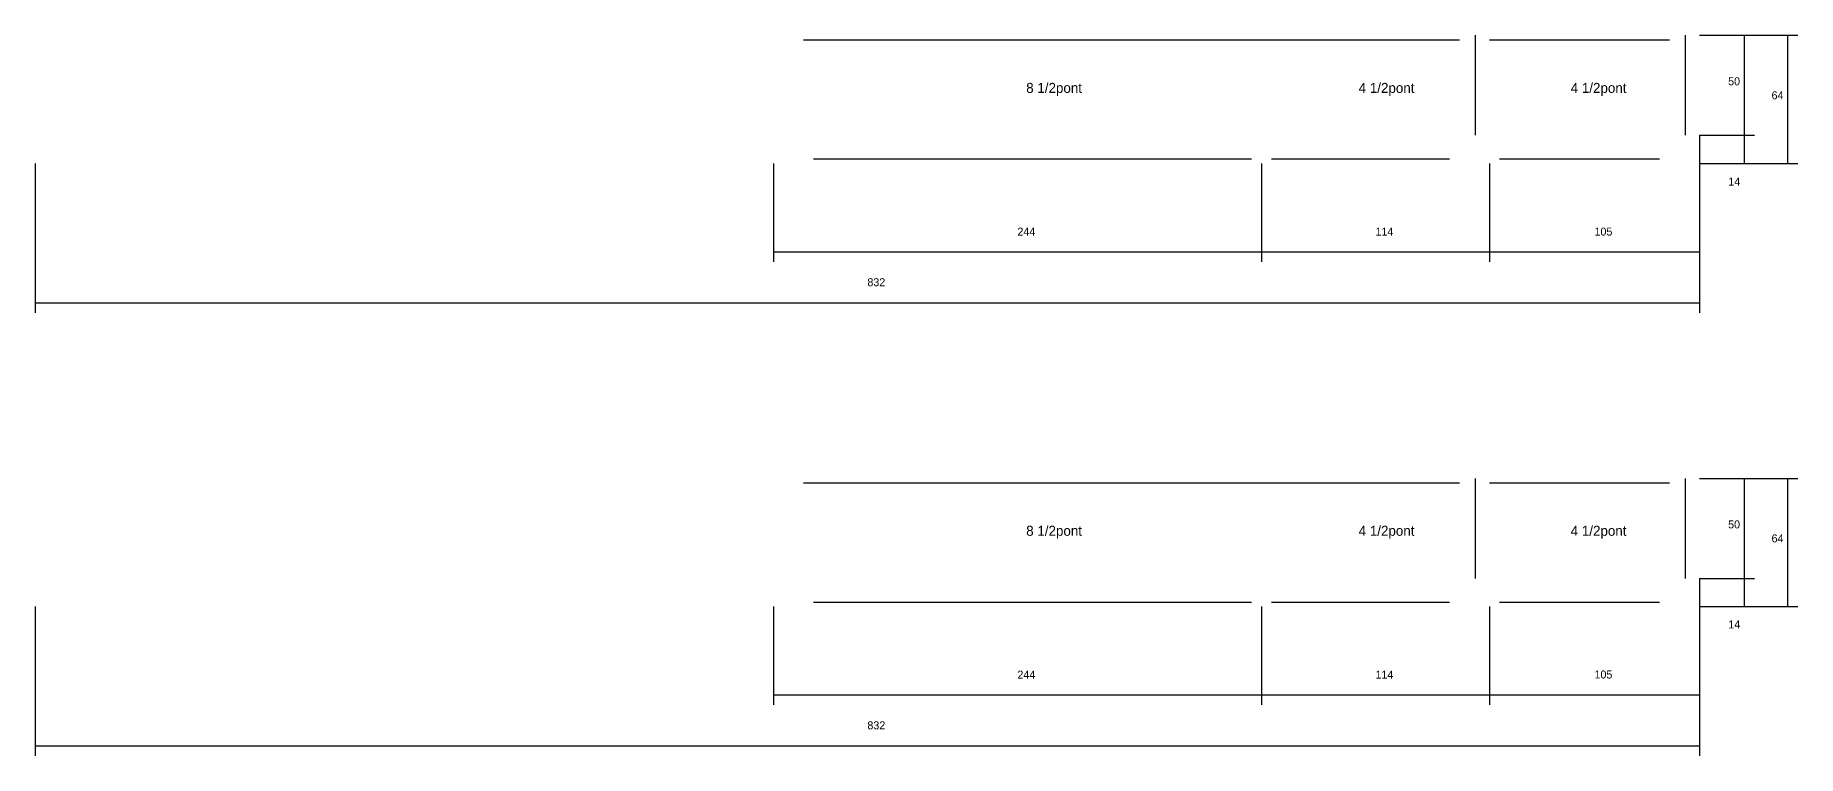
# Model space of a CAD drawing. Header units: metres. Extents: x 3217 to 5468, y 7871 to 9160.
# Drawn here: x 3217 to 4098, y 8707 to 9067 of the extents above; entities that cross this region are included whole.
import ezdxf

# ---------------------------------------------------------------- set-up
doc = ezdxf.new("R2010")
doc.units = ezdxf.units.M
for name, color, linetype in [('COTA', 4, 'Continuous'), ('Cota Seção (2x)', 4, 'Continuous'), ('NOMENCLATURA', 7, 'Continuous'), ('SARR_2.2x7', 40, 'Continuous')]:
    doc.layers.add(name, color=color, linetype=linetype)

msp = doc.modelspace()

# ---------------------------------------------------------------- linework, layer by layer
at = {"layer": 'COTA'}
for p, q in [((4049.2, 9066.9), (4076.6, 9066.9)), ((4049.2, 9066.9), (4098.3, 9066.9)), ((4071.6, 9016.9), (4071.6, 9066.9)), ((4093.3, 9002.9), (4093.3, 9066.9)), ((4049.2, 9016.9), (4076.6, 9016.9)), ((3586.2, 9002.9), (3586.2, 8953.7)), ((3830.2, 9002.9), (3830.2, 8953.7)), ((3830.2, 9002.9), (3830.2, 8953.7)), ((3944.2, 9002.9), (3944.2, 8953.7)), ((4049.2, 9002.9), (4098.3, 9002.9)), ((3586.2, 8958.7), (3830.2, 8958.7)), ((3830.2, 8958.7), (3944.2, 8958.7)), ((4049.2, 8845.5), (4076.6, 8845.5)), ((4049.2, 8845.5), (4098.3, 8845.5)), ((4071.6, 8795.5), (4071.6, 8845.5)), ((4093.3, 8781.5), (4093.3, 8845.5)), ((4049.2, 8795.5), (4076.6, 8795.5)), ((3586.2, 8781.5), (3586.2, 8732.4)), ((3830.2, 8781.5), (3830.2, 8732.4)), ((3830.2, 8781.5), (3830.2, 8732.4)), ((3944.2, 8781.5), (3944.2, 8732.4)), ((4049.2, 8781.5), (4098.3, 8781.5)), ((3586.2, 8737.4), (3830.2, 8737.4)), ((3830.2, 8737.4), (3944.2, 8737.4))]:
    msp.add_line(p, q, dxfattribs=at)
at = {"layer": 'Cota Seção (2x)'}
for p, q in [((4049.2, 9016.9), (4049.2, 8928.2)), ((4049.2, 9016.9), (4076.6, 9016.9)), ((4071.6, 9002.9), (4071.6, 9016.9)), ((3217.2, 9002.9), (3217.2, 8928.2)), ((3944.2, 9002.9), (3944.2, 8953.7)), ((4049.2, 9002.9), (4076.6, 9002.9)), ((4049.2, 9002.9), (4049.2, 8953.7)), ((3944.2, 8958.7), (4049.2, 8958.7)), ((3217.2, 8933.2), (4049.2, 8933.2)), ((4049.2, 8795.5), (4049.2, 8706.9)), ((4049.2, 8795.5), (4076.6, 8795.5)), ((4071.6, 8781.5), (4071.6, 8795.5)), ((3217.2, 8781.5), (3217.2, 8706.9)), ((3944.2, 8781.5), (3944.2, 8732.4)), ((4049.2, 8781.5), (4076.6, 8781.5)), ((4049.2, 8781.5), (4049.2, 8732.4)), ((3944.2, 8737.4), (4049.2, 8737.4)), ((3217.2, 8711.9), (4049.2, 8711.9))]:
    msp.add_line(p, q, dxfattribs=at)
at = {"layer": 'SARR_2.2x7'}
for p, q in [((3937.2, 9016.9), (3937.2, 9066.9)), ((4042.2, 9016.9), (4042.2, 9066.9)), ((3601.2, 9064.7), (3830.2, 9064.7)), ((3830.2, 9064.7), (3929.2, 9064.7)), ((3944.2, 9064.7), (4034.2, 9064.7)), ((3606.2, 9005.1), (3825.2, 9005.1)), ((3835.2, 9005.1), (3924.2, 9005.1)), ((3949.2, 9005.1), (4029.2, 9005.1)), ((3601.2, 8843.3), (3830.2, 8843.3)), ((3830.2, 8843.3), (3929.2, 8843.3)), ((3937.2, 8795.5), (3937.2, 8845.5)), ((3944.2, 8843.3), (4034.2, 8843.3)), ((4042.2, 8795.5), (4042.2, 8845.5)), ((3606.2, 8783.7), (3825.2, 8783.7)), ((3835.2, 8783.7), (3924.2, 8783.7)), ((3949.2, 8783.7), (4029.2, 8783.7))]:
    msp.add_line(p, q, dxfattribs=at)

# ---------------------------------------------------------------- texts
at = {"layer": 'COTA'}
for s, p in [('50', (4063.5, 9041.9)), ('64', (4085.2, 9034.9)), ('244', (3708.2, 8966.8)), ('114', (3887.2, 8966.8)), ('50', (4063.5, 8820.5)), ('64', (4085.2, 8813.5)), ('244', (3708.2, 8745.4)), ('114', (3887.2, 8745.4))]:
    msp.add_text(s, height=4, dxfattribs=at).set_placement(p)
at = {"layer": 'Cota Seção (2x)'}
for s, p in [('14', (4063.6, 8991.8)), ('105', (3996.7, 8966.8)), ('832', (3633.2, 8941.5)), ('14', (4063.6, 8770.5)), ('105', (3996.7, 8745.5)), ('832', (3633.2, 8720.1))]:
    msp.add_text(s, height=4, dxfattribs=at).set_placement(p)
at = {"layer": 'NOMENCLATURA'}
for s, p in [('8 1/2pont', (3712.6, 9038.1)), ('4 1/2pont', (3878.8, 9038.1)), ('4 1/2pont', (3984.8, 9038.1)), ('8 1/2pont', (3712.6, 8816.8)), ('4 1/2pont', (3878.8, 8816.8)), ('4 1/2pont', (3984.8, 8816.8))]:
    msp.add_text(s, height=5, dxfattribs=at).set_placement(p)

doc.saveas('drawing.dxf')
